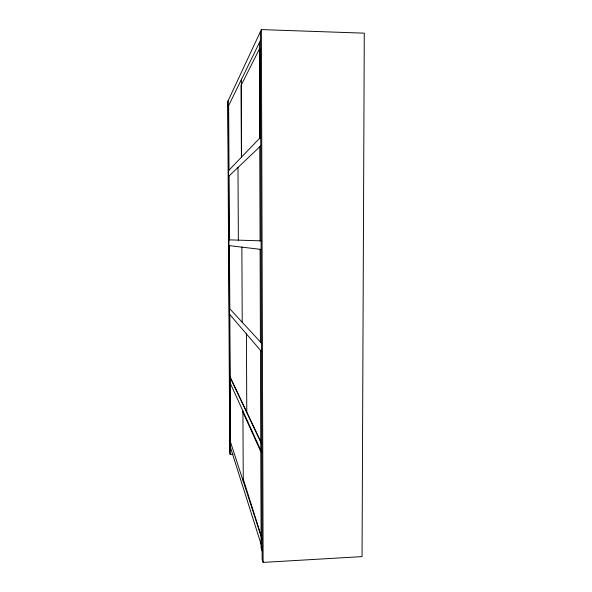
<?xml version="1.0" encoding="UTF-8"?>
<svg xmlns="http://www.w3.org/2000/svg" width="592" height="592" viewBox="0 0 592 592"><rect width="100%" height="100%" fill="white"/><g stroke="black" fill="none" stroke-linecap="round" stroke-linejoin="round"><path stroke-width="0.89" d="M260.362 31.783L262.123 559.129L263.122 562.4L362.052 556.613L364.28 33.159L261.375 29.6L227.72 101.632L229.748 452.998L230.192 454.456L232.937 454.345M228.201 106.538L260.391 40.619M228.564 170.622L260.709 137.122M228.601 176.416L260.739 145.832M228.963 239.849L261.057 240.855M228.993 245.584L261.087 249.432M229.356 308.365L261.398 343.02M229.385 314.041L261.427 351.463M230.192 377.141L260.746 441.558M229.748 376.542L261.738 444.163M229.777 382.166L261.768 452.473M242.927 412.143L260.806 451.718M230.118 440.899L262.056 539.171M230.147 446.464L262.086 547.363M243.245 479.009L261.094 535.738M230.162 448.899L230.614 450.342L229.837 314.567M262.093 550.952L261.116 547.829L260.436 350.301M228.653 105.62L229.015 170.156M229.052 175.987L229.415 239.864M229.444 245.636L229.807 308.854M228.164 100.684L230.192 454.456M246.427 333.94L246.775 412.099M241.351 79.609L241.432 157.213L241.085 85.389L259.688 48.455L259.992 137.877M242.92 411.055L243.26 481.333M241.862 247.123L242.217 322.277M237.991 167.484L238.354 240.145M261.375 29.6L263.122 562.4M259.392 42.661L259.718 138.158M259.747 146.772L260.066 240.826M260.095 249.313L260.413 341.954"/></g></svg>
